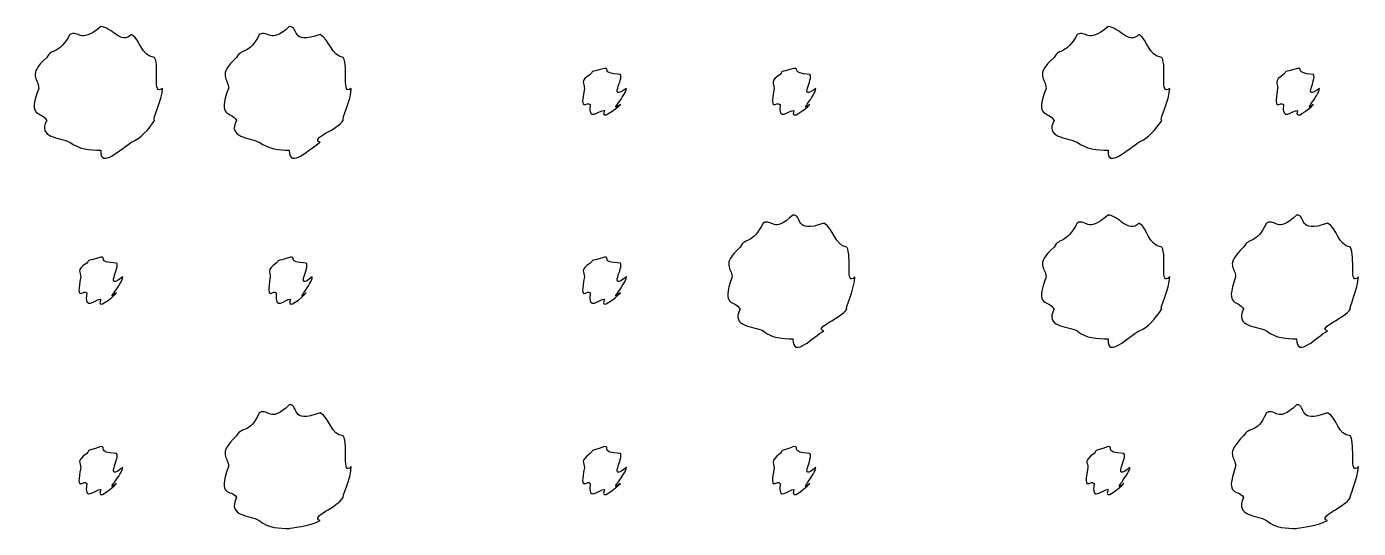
# Model space of a CAD drawing. Header units: millimetres. Extents: x -178 to -32, y 41 to 266.
# Drawn here: x -129.8 to -122.44, y 182.18 to 184.95 of the extents above; entities that cross this region are included whole.
import ezdxf

# ---------------------------------------------------------------- set-up
doc = ezdxf.new("R2010")
doc.units = ezdxf.units.MM
doc.layers.get('0').update_dxf_attribs({"linetype": 'CONTINUOUS'})

msp = doc.modelspace()

# ---------------------------------------------------------------- linework, layer by layer
at = {"color": 0}
for p, q in [((-129.392, 184.949), (-129.392, 184.949)), ((-128.35, 184.949), (-128.35, 184.949)), ((-123.827, 184.949), (-123.827, 184.949)), ((-126.609, 184.718), (-126.609, 184.718)), ((-125.562, 184.718), (-125.562, 184.718)), ((-122.78, 184.718), (-122.78, 184.718)), ((-125.568, 183.908), (-125.568, 183.908)), ((-123.827, 183.908), (-123.827, 183.908)), ((-122.785, 183.908), (-122.785, 183.908)), ((-129.392, 183.676), (-129.392, 183.676)), ((-128.344, 183.676), (-128.344, 183.676)), ((-126.609, 183.676), (-126.609, 183.676)), ((-128.35, 182.86), (-128.35, 182.86)), ((-122.785, 182.86), (-122.785, 182.86)), ((-129.392, 182.629), (-129.392, 182.629)), ((-126.609, 182.629), (-126.609, 182.629)), ((-125.562, 182.629), (-125.562, 182.629)), ((-123.827, 182.629), (-123.827, 182.629))]:
    msp.add_line(p, q, dxfattribs=at)
for points in [[(-129.563, 184.905), (-129.625, 184.79), (-129.659, 184.834), (-129.69, 184.778)], [(-129.392, 184.949), (-129.515, 184.847), (-129.508, 184.934), (-129.563, 184.905)], [(-129.221, 184.905), (-129.279, 184.847), (-129.333, 184.949), (-129.392, 184.949)], [(-129.094, 184.778), (-129.173, 184.79), (-129.169, 184.875), (-129.221, 184.905)], [(-128.516, 184.905), (-128.573, 184.79), (-128.612, 184.834), (-128.642, 184.778)], [(-128.35, 184.949), (-128.463, 184.847), (-128.46, 184.934), (-128.516, 184.905)], [(-128.179, 184.905), (-128.35, 184.847), (-128.291, 184.949), (-128.35, 184.949)], [(-128.052, 184.778), (-128.121, 184.79), (-128.124, 184.875), (-128.179, 184.905)], [(-123.998, 184.905), (-124.06, 184.79), (-124.095, 184.834), (-124.125, 184.778)], [(-123.827, 184.949), (-123.95, 184.847), (-123.943, 184.934), (-123.998, 184.905)], [(-123.656, 184.905), (-123.714, 184.847), (-123.768, 184.949), (-123.827, 184.949)], [(-123.53, 184.778), (-123.608, 184.79), (-123.604, 184.875), (-123.656, 184.905)], [(-129.69, 184.778), (-129.801, 184.679), (-129.734, 184.665), (-129.734, 184.608)], [(-129.05, 184.608), (-129.111, 184.561), (-129.064, 184.723), (-129.094, 184.778)], [(-128.642, 184.778), (-128.75, 184.679), (-128.686, 184.665), (-128.686, 184.608)], [(-128.008, 184.608), (-128.063, 184.561), (-128.022, 184.723), (-128.052, 184.778)], [(-124.125, 184.778), (-124.237, 184.679), (-124.169, 184.665), (-124.169, 184.608)], [(-123.486, 184.608), (-123.546, 184.561), (-123.499, 184.723), (-123.53, 184.778)], [(-126.687, 184.685), (-126.747, 184.649), (-126.72, 184.636), (-126.72, 184.608)], [(-126.609, 184.718), (-126.703, 184.693), (-126.665, 184.707), (-126.687, 184.685)], [(-126.521, 184.685), (-126.637, 184.693), (-126.572, 184.718), (-126.609, 184.718)], [(-126.488, 184.608), (-126.593, 184.532), (-126.499, 184.663), (-126.521, 184.685)], [(-125.639, 184.685), (-125.696, 184.649), (-125.672, 184.636), (-125.672, 184.608)], [(-125.562, 184.718), (-125.652, 184.693), (-125.617, 184.707), (-125.639, 184.685)], [(-125.474, 184.685), (-125.586, 184.693), (-125.525, 184.718), (-125.562, 184.718)], [(-125.441, 184.608), (-125.542, 184.532), (-125.452, 184.663), (-125.474, 184.685)], [(-122.857, 184.685), (-122.914, 184.649), (-122.89, 184.636), (-122.89, 184.608)], [(-122.78, 184.718), (-122.87, 184.693), (-122.835, 184.707), (-122.857, 184.685)], [(-122.692, 184.685), (-122.803, 184.693), (-122.743, 184.718), (-122.78, 184.718)], [(-122.659, 184.608), (-122.759, 184.532), (-122.67, 184.663), (-122.692, 184.685)], [(-129.734, 184.608), (-129.801, 184.439), (-129.719, 184.486), (-129.69, 184.431)], [(-129.094, 184.431), (-129.111, 184.439), (-129.05, 184.544), (-129.05, 184.608)], [(-128.686, 184.608), (-128.75, 184.439), (-128.671, 184.486), (-128.642, 184.431)], [(-128.052, 184.431), (-128.063, 184.439), (-128.008, 184.544), (-128.008, 184.608)], [(-126.72, 184.608), (-126.747, 184.466), (-126.709, 184.541), (-126.687, 184.519)], [(-126.521, 184.519), (-126.593, 184.466), (-126.488, 184.57), (-126.488, 184.608)], [(-125.672, 184.608), (-125.696, 184.466), (-125.662, 184.541), (-125.639, 184.519)], [(-125.474, 184.519), (-125.542, 184.466), (-125.441, 184.57), (-125.441, 184.608)], [(-124.169, 184.608), (-124.237, 184.439), (-124.154, 184.486), (-124.125, 184.431)], [(-123.53, 184.431), (-123.546, 184.439), (-123.486, 184.544), (-123.486, 184.608)], [(-122.89, 184.608), (-122.914, 184.466), (-122.879, 184.541), (-122.857, 184.519)], [(-122.692, 184.519), (-122.759, 184.466), (-122.659, 184.57), (-122.659, 184.608)], [(-126.687, 184.519), (-126.703, 184.422), (-126.638, 184.486), (-126.609, 184.486)], [(-126.609, 184.486), (-126.637, 184.422), (-126.544, 184.497), (-126.521, 184.519)], [(-125.639, 184.519), (-125.652, 184.422), (-125.591, 184.486), (-125.562, 184.486)], [(-125.562, 184.486), (-125.586, 184.422), (-125.496, 184.497), (-125.474, 184.519)], [(-122.857, 184.519), (-122.87, 184.422), (-122.809, 184.486), (-122.78, 184.486)], [(-122.78, 184.486), (-122.803, 184.422), (-122.714, 184.497), (-122.692, 184.519)], [(-129.69, 184.431), (-129.742, 184.333), (-129.618, 184.339), (-129.563, 184.31)], [(-129.221, 184.31), (-129.173, 184.333), (-129.127, 184.379), (-129.094, 184.431)], [(-128.642, 184.431), (-128.692, 184.333), (-128.571, 184.339), (-128.516, 184.31)], [(-128.179, 184.31), (-128.24, 184.333), (-128.081, 184.379), (-128.052, 184.431)], [(-124.125, 184.431), (-124.177, 184.333), (-124.053, 184.339), (-123.998, 184.31)], [(-123.656, 184.31), (-123.608, 184.333), (-123.563, 184.379), (-123.53, 184.431)], [(-129.563, 184.31), (-129.515, 184.274), (-129.45, 184.266), (-129.392, 184.266)], [(-129.392, 184.266), (-129.397, 184.157), (-129.276, 184.279), (-129.221, 184.31)], [(-128.516, 184.31), (-128.463, 184.274), (-128.405, 184.266), (-128.35, 184.266)], [(-128.35, 184.266), (-128.35, 184.157), (-128.234, 184.279), (-128.179, 184.31)], [(-123.998, 184.31), (-123.95, 184.274), (-123.885, 184.266), (-123.827, 184.266)], [(-123.827, 184.266), (-123.833, 184.157), (-123.711, 184.279), (-123.656, 184.31)], [(-125.733, 183.864), (-125.791, 183.742), (-125.829, 183.789), (-125.86, 183.731)], [(-125.568, 183.908), (-125.681, 183.8), (-125.678, 183.892), (-125.733, 183.864)], [(-125.397, 183.864), (-125.568, 183.8), (-125.508, 183.908), (-125.568, 183.908)], [(-125.27, 183.731), (-125.339, 183.742), (-125.342, 183.833), (-125.397, 183.864)], [(-123.998, 183.864), (-124.06, 183.742), (-124.095, 183.789), (-124.125, 183.731)], [(-123.827, 183.908), (-123.95, 183.8), (-123.943, 183.892), (-123.998, 183.864)], [(-123.656, 183.864), (-123.714, 183.8), (-123.768, 183.908), (-123.827, 183.908)], [(-123.53, 183.731), (-123.608, 183.742), (-123.604, 183.833), (-123.656, 183.864)], [(-122.951, 183.864), (-123.009, 183.742), (-123.047, 183.789), (-123.078, 183.731)], [(-122.785, 183.908), (-122.899, 183.8), (-122.896, 183.892), (-122.951, 183.864)], [(-122.615, 183.864), (-122.785, 183.8), (-122.726, 183.908), (-122.785, 183.908)], [(-122.488, 183.731), (-122.557, 183.742), (-122.56, 183.833), (-122.615, 183.864)], [(-125.86, 183.731), (-125.967, 183.628), (-125.904, 183.621), (-125.904, 183.566)], [(-125.226, 183.566), (-125.281, 183.511), (-125.24, 183.676), (-125.27, 183.731)], [(-124.125, 183.731), (-124.237, 183.628), (-124.169, 183.621), (-124.169, 183.566)], [(-123.486, 183.566), (-123.546, 183.511), (-123.499, 183.676), (-123.53, 183.731)], [(-123.078, 183.731), (-123.185, 183.628), (-123.122, 183.621), (-123.122, 183.566)], [(-122.444, 183.566), (-122.499, 183.511), (-122.458, 183.676), (-122.488, 183.731)], [(-129.469, 183.643), (-129.53, 183.601), (-129.502, 183.595), (-129.502, 183.566)], [(-129.392, 183.676), (-129.486, 183.646), (-129.447, 183.665), (-129.469, 183.643)], [(-129.304, 183.643), (-129.419, 183.646), (-129.355, 183.676), (-129.392, 183.676)], [(-129.27, 183.566), (-129.375, 183.484), (-129.282, 183.621), (-129.304, 183.643)], [(-128.422, 183.643), (-128.478, 183.601), (-128.455, 183.595), (-128.455, 183.566)], [(-128.344, 183.676), (-128.434, 183.646), (-128.4, 183.665), (-128.422, 183.643)], [(-128.256, 183.643), (-128.368, 183.646), (-128.307, 183.676), (-128.344, 183.676)], [(-128.223, 183.566), (-128.324, 183.484), (-128.234, 183.621), (-128.256, 183.643)], [(-126.687, 183.643), (-126.747, 183.601), (-126.72, 183.595), (-126.72, 183.566)], [(-126.609, 183.676), (-126.703, 183.646), (-126.665, 183.665), (-126.687, 183.643)], [(-126.521, 183.643), (-126.637, 183.646), (-126.572, 183.676), (-126.609, 183.676)], [(-126.488, 183.566), (-126.593, 183.484), (-126.499, 183.621), (-126.521, 183.643)], [(-129.502, 183.566), (-129.53, 183.418), (-129.491, 183.499), (-129.469, 183.478)], [(-129.304, 183.478), (-129.375, 183.418), (-129.27, 183.528), (-129.27, 183.566)], [(-128.455, 183.566), (-128.478, 183.418), (-128.444, 183.499), (-128.422, 183.478)], [(-128.256, 183.478), (-128.324, 183.418), (-128.223, 183.528), (-128.223, 183.566)], [(-126.72, 183.566), (-126.747, 183.418), (-126.709, 183.499), (-126.687, 183.478)], [(-126.521, 183.478), (-126.593, 183.418), (-126.488, 183.528), (-126.488, 183.566)], [(-125.904, 183.566), (-125.967, 183.392), (-125.889, 183.444), (-125.86, 183.389)], [(-125.27, 183.389), (-125.281, 183.392), (-125.226, 183.502), (-125.226, 183.566)], [(-124.169, 183.566), (-124.237, 183.392), (-124.154, 183.444), (-124.125, 183.389)], [(-123.53, 183.389), (-123.546, 183.392), (-123.486, 183.502), (-123.486, 183.566)], [(-123.122, 183.566), (-123.185, 183.392), (-123.107, 183.444), (-123.078, 183.389)], [(-122.488, 183.389), (-122.499, 183.392), (-122.444, 183.502), (-122.444, 183.566)], [(-129.469, 183.478), (-129.486, 183.374), (-129.421, 183.444), (-129.392, 183.444)], [(-129.392, 183.444), (-129.419, 183.374), (-129.326, 183.455), (-129.304, 183.478)], [(-128.422, 183.478), (-128.434, 183.374), (-128.373, 183.444), (-128.344, 183.444)], [(-128.344, 183.444), (-128.368, 183.374), (-128.278, 183.455), (-128.256, 183.478)], [(-126.687, 183.478), (-126.703, 183.374), (-126.638, 183.444), (-126.609, 183.444)], [(-126.609, 183.444), (-126.637, 183.374), (-126.544, 183.455), (-126.521, 183.478)], [(-125.86, 183.389), (-125.91, 183.286), (-125.788, 183.297), (-125.733, 183.268)], [(-125.397, 183.268), (-125.458, 183.286), (-125.299, 183.337), (-125.27, 183.389)], [(-124.125, 183.389), (-124.177, 183.286), (-124.053, 183.297), (-123.998, 183.268)], [(-123.656, 183.268), (-123.608, 183.286), (-123.563, 183.337), (-123.53, 183.389)], [(-123.078, 183.389), (-123.127, 183.286), (-123.006, 183.297), (-122.951, 183.268)], [(-122.615, 183.268), (-122.675, 183.286), (-122.517, 183.337), (-122.488, 183.389)], [(-125.733, 183.268), (-125.681, 183.227), (-125.623, 183.224), (-125.568, 183.224)], [(-125.568, 183.224), (-125.568, 183.11), (-125.452, 183.238), (-125.397, 183.268)], [(-123.998, 183.268), (-123.95, 183.227), (-123.885, 183.224), (-123.827, 183.224)], [(-123.827, 183.224), (-123.833, 183.11), (-123.711, 183.238), (-123.656, 183.268)], [(-122.951, 183.268), (-122.899, 183.227), (-122.841, 183.224), (-122.785, 183.224)], [(-122.785, 183.224), (-122.785, 183.11), (-122.67, 183.238), (-122.615, 183.268)], [(-128.35, 182.86), (-128.463, 182.75), (-128.46, 182.845), (-128.516, 182.816)], [(-128.179, 182.816), (-128.35, 182.75), (-128.291, 182.86), (-128.35, 182.86)], [(-122.785, 182.86), (-122.899, 182.75), (-122.896, 182.845), (-122.951, 182.816)], [(-122.615, 182.816), (-122.785, 182.75), (-122.726, 182.86), (-122.785, 182.86)], [(-128.516, 182.816), (-128.573, 182.691), (-128.612, 182.745), (-128.642, 182.689)], [(-128.052, 182.689), (-128.121, 182.691), (-128.124, 182.786), (-128.179, 182.816)], [(-122.951, 182.816), (-123.009, 182.691), (-123.047, 182.745), (-123.078, 182.689)], [(-122.488, 182.689), (-122.557, 182.691), (-122.56, 182.786), (-122.615, 182.816)], [(-128.642, 182.689), (-128.75, 182.581), (-128.686, 182.576), (-128.686, 182.518)], [(-128.008, 182.518), (-128.063, 182.463), (-128.022, 182.634), (-128.052, 182.689)], [(-123.078, 182.689), (-123.185, 182.581), (-123.122, 182.576), (-123.122, 182.518)], [(-122.444, 182.518), (-122.499, 182.463), (-122.458, 182.634), (-122.488, 182.689)], [(-129.392, 182.629), (-129.486, 182.596), (-129.447, 182.615), (-129.469, 182.59)], [(-129.304, 182.59), (-129.419, 182.596), (-129.355, 182.629), (-129.392, 182.629)], [(-126.609, 182.629), (-126.703, 182.596), (-126.665, 182.615), (-126.687, 182.59)], [(-126.521, 182.59), (-126.637, 182.596), (-126.572, 182.629), (-126.609, 182.629)], [(-125.562, 182.629), (-125.652, 182.596), (-125.617, 182.615), (-125.639, 182.59)], [(-125.474, 182.59), (-125.586, 182.596), (-125.525, 182.629), (-125.562, 182.629)], [(-123.827, 182.629), (-123.921, 182.596), (-123.883, 182.615), (-123.904, 182.59)], [(-123.739, 182.59), (-123.855, 182.596), (-123.79, 182.629), (-123.827, 182.629)], [(-129.469, 182.59), (-129.53, 182.547), (-129.502, 182.542), (-129.502, 182.513)], [(-129.27, 182.513), (-129.375, 182.43), (-129.282, 182.568), (-129.304, 182.59)], [(-126.687, 182.59), (-126.747, 182.547), (-126.72, 182.542), (-126.72, 182.513)], [(-126.488, 182.513), (-126.593, 182.43), (-126.499, 182.568), (-126.521, 182.59)], [(-125.639, 182.59), (-125.696, 182.547), (-125.672, 182.542), (-125.672, 182.513)], [(-125.441, 182.513), (-125.542, 182.43), (-125.452, 182.568), (-125.474, 182.59)], [(-123.904, 182.59), (-123.965, 182.547), (-123.938, 182.542), (-123.938, 182.513)], [(-123.706, 182.513), (-123.811, 182.43), (-123.717, 182.568), (-123.739, 182.59)], [(-129.502, 182.513), (-129.53, 182.367), (-129.491, 182.45), (-129.469, 182.425)], [(-129.304, 182.425), (-129.375, 182.367), (-129.27, 182.48), (-129.27, 182.513)], [(-128.686, 182.518), (-128.75, 182.342), (-128.671, 182.398), (-128.642, 182.348)], [(-128.052, 182.348), (-128.063, 182.342), (-128.008, 182.455), (-128.008, 182.518)], [(-126.72, 182.513), (-126.747, 182.367), (-126.709, 182.45), (-126.687, 182.425)], [(-126.521, 182.425), (-126.593, 182.367), (-126.488, 182.48), (-126.488, 182.513)], [(-125.672, 182.513), (-125.696, 182.367), (-125.662, 182.45), (-125.639, 182.425)], [(-125.474, 182.425), (-125.542, 182.367), (-125.441, 182.48), (-125.441, 182.513)], [(-123.938, 182.513), (-123.965, 182.367), (-123.927, 182.45), (-123.904, 182.425)], [(-123.739, 182.425), (-123.811, 182.367), (-123.706, 182.48), (-123.706, 182.513)], [(-123.122, 182.518), (-123.185, 182.342), (-123.107, 182.398), (-123.078, 182.348)], [(-122.488, 182.348), (-122.499, 182.342), (-122.444, 182.455), (-122.444, 182.518)], [(-129.469, 182.425), (-129.486, 182.32), (-129.421, 182.392), (-129.392, 182.392)], [(-129.392, 182.392), (-129.419, 182.32), (-129.326, 182.403), (-129.304, 182.425)], [(-126.687, 182.425), (-126.703, 182.32), (-126.638, 182.392), (-126.609, 182.392)], [(-126.609, 182.392), (-126.637, 182.32), (-126.544, 182.403), (-126.521, 182.425)], [(-125.639, 182.425), (-125.652, 182.32), (-125.591, 182.392), (-125.562, 182.392)], [(-125.562, 182.392), (-125.586, 182.32), (-125.496, 182.403), (-125.474, 182.425)], [(-123.904, 182.425), (-123.921, 182.32), (-123.856, 182.392), (-123.827, 182.392)], [(-123.827, 182.392), (-123.855, 182.32), (-123.761, 182.403), (-123.739, 182.425)], [(-128.642, 182.348), (-128.692, 182.239), (-128.571, 182.254), (-128.516, 182.221)], [(-128.179, 182.221), (-128.24, 182.239), (-128.081, 182.295), (-128.052, 182.348)], [(-123.078, 182.348), (-123.127, 182.239), (-123.006, 182.254), (-122.951, 182.221)], [(-122.615, 182.221), (-122.675, 182.239), (-122.517, 182.295), (-122.488, 182.348)], [(-128.516, 182.221), (-128.463, 182.177), (-128.405, 182.177), (-128.35, 182.177)], [(-128.35, 182.177), (-128.35, 182.177), (-128.234, 182.19), (-128.179, 182.221)], [(-122.951, 182.221), (-122.899, 182.177), (-122.841, 182.177), (-122.785, 182.177)], [(-122.785, 182.177), (-122.785, 182.177), (-122.67, 182.19), (-122.615, 182.221)]]:
    msp.add_open_spline(points, degree=3, dxfattribs=at)

doc.saveas('drawing.dxf')
